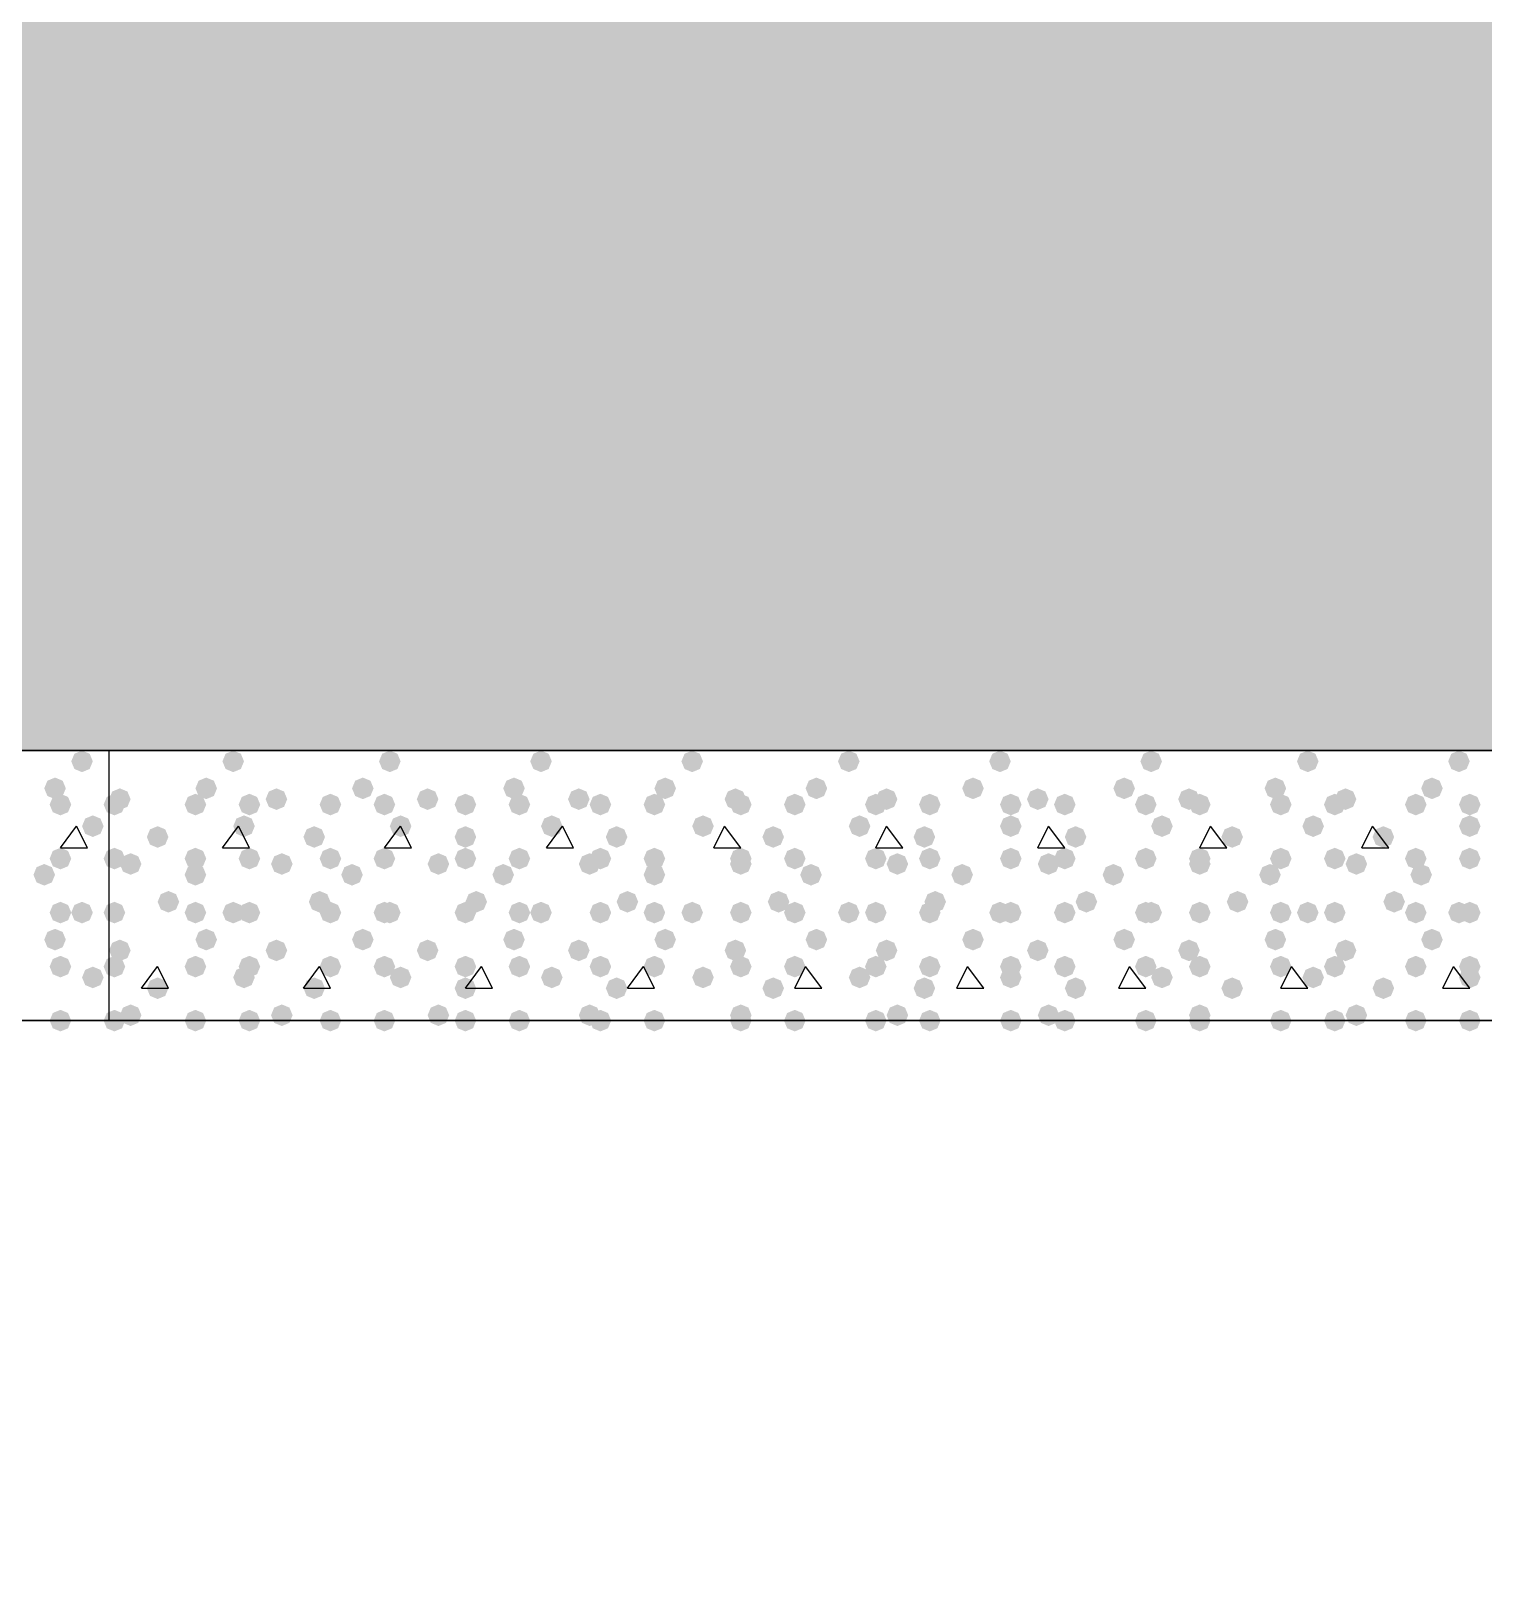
# Model space of a CAD drawing. Header units: millimetres. Extents: x 0 to 420, y 0 to 297.
# Drawn here: x 90.36 to 101.75, y 143.83 to 155.88 of the extents above; entities that cross this region are included whole.
import ezdxf

# ---------------------------------------------------------------- set-up
doc = ezdxf.new("R2010")
doc.units = ezdxf.units.MM
doc.layers.get('0').update_dxf_attribs({"linetype": 'CONTINUOUS'})

msp = doc.modelspace()

# ---------------------------------------------------------------- hatches: boundary and pattern name
at = {"true_color": 0x000008}
h = msp.add_hatch(color=0, dxfattribs=at)
h.paths.add_polyline_path([(379.518333, 162.263667), (33.401, 162.263667), (379.518333, 150.241)], flags=0)
h.paths.add_polyline_path([(33.401, 162.263667), (379.518333, 150.241), (33.401, 150.241)], flags=0)
at = {"true_color": 0x000007}
for points in [[(90.847333, 150.156333), (90.822463, 150.096537), (90.762667, 150.071667), (90.702871, 150.096537), (90.678, 150.156333), (90.702871, 150.216129), (90.762667, 150.241), (90.822462, 150.216129)], [(90.635667, 149.944667), (90.610796, 149.884871), (90.551, 149.86), (90.491204, 149.884871), (90.466333, 149.944667), (90.491204, 150.004462), (90.551, 150.029333), (90.610796, 150.004463)], [(90.678, 149.817667), (90.653129, 149.757871), (90.593333, 149.733), (90.533537, 149.757871), (90.508667, 149.817667), (90.533537, 149.877462), (90.593333, 149.902333), (90.653129, 149.877463)], [(90.932, 149.648333), (90.907129, 149.588537), (90.847333, 149.563667), (90.787538, 149.588537), (90.762667, 149.648333), (90.787537, 149.708129), (90.847333, 149.733), (90.907129, 149.708129)], [(90.678, 149.394333), (90.653129, 149.334537), (90.593333, 149.309667), (90.533537, 149.334537), (90.508667, 149.394333), (90.533537, 149.454129), (90.593333, 149.479), (90.653129, 149.454129)], [(90.551, 149.267333), (90.526129, 149.207537), (90.466333, 149.182667), (90.406537, 149.207537), (90.381667, 149.267333), (90.406537, 149.327129), (90.466333, 149.352), (90.526129, 149.327129)], [(90.678, 148.971), (90.653129, 148.911204), (90.593333, 148.886333), (90.533537, 148.911204), (90.508667, 148.971), (90.533537, 149.030796), (90.593333, 149.055667), (90.653129, 149.030796)], [(90.847333, 148.971), (90.822463, 148.911204), (90.762667, 148.886333), (90.702871, 148.911204), (90.678, 148.971), (90.702871, 149.030796), (90.762667, 149.055667), (90.822462, 149.030796)], [(90.635667, 148.759333), (90.610796, 148.699537), (90.551, 148.674667), (90.491204, 148.699537), (90.466333, 148.759333), (90.491204, 148.819129), (90.551, 148.844), (90.610796, 148.819129)], [(90.678, 148.547667), (90.653129, 148.487871), (90.593333, 148.463), (90.533537, 148.487871), (90.508667, 148.547667), (90.533537, 148.607462), (90.593333, 148.632333), (90.653129, 148.607463)], [(90.932, 148.463), (90.907129, 148.403204), (90.847333, 148.378333), (90.787538, 148.403204), (90.762667, 148.463), (90.787537, 148.522796), (90.847333, 148.547667), (90.907129, 148.522796)], [(90.678, 148.124333), (90.653129, 148.064537), (90.593333, 148.039667), (90.533537, 148.064537), (90.508667, 148.124333), (90.533537, 148.184129), (90.593333, 148.209), (90.653129, 148.184129)]]:
    msp.add_hatch(color=0, dxfattribs=at).paths.add_polyline_path(points, flags=0)
at = {"true_color": 0x000008}
for points in [[(92.032667, 150.156333), (92.007796, 150.096537), (91.948, 150.071667), (91.888204, 150.096537), (91.863333, 150.156333), (91.888204, 150.216129), (91.948, 150.241), (92.007796, 150.216129)], [(93.260333, 150.156333), (93.235463, 150.096537), (93.175667, 150.071667), (93.115871, 150.096537), (93.091, 150.156333), (93.115871, 150.216129), (93.175667, 150.241), (93.235462, 150.216129)], [(94.445667, 150.156333), (94.420796, 150.096537), (94.361, 150.071667), (94.301204, 150.096537), (94.276333, 150.156333), (94.301204, 150.216129), (94.361, 150.241), (94.420796, 150.216129)], [(95.631, 150.156333), (95.606129, 150.096537), (95.546333, 150.071667), (95.486537, 150.096537), (95.461667, 150.156333), (95.486537, 150.216129), (95.546333, 150.241), (95.606129, 150.216129)], [(96.858667, 150.156333), (96.833796, 150.096537), (96.774, 150.071667), (96.714204, 150.096537), (96.689333, 150.156333), (96.714204, 150.216129), (96.774, 150.241), (96.833796, 150.216129)], [(98.044, 150.156333), (98.019129, 150.096537), (97.959333, 150.071667), (97.899538, 150.096537), (97.874667, 150.156333), (97.899537, 150.216129), (97.959333, 150.241), (98.019129, 150.216129)], [(99.229333, 150.156333), (99.204462, 150.096537), (99.144667, 150.071667), (99.084871, 150.096537), (99.06, 150.156333), (99.084871, 150.216129), (99.144667, 150.241), (99.204462, 150.216129)], [(100.457, 150.156333), (100.432129, 150.096537), (100.372333, 150.071667), (100.312538, 150.096537), (100.287667, 150.156333), (100.312537, 150.216129), (100.372333, 150.241), (100.432129, 150.216129)], [(101.642333, 150.156333), (101.617463, 150.096537), (101.557667, 150.071667), (101.497871, 150.096537), (101.473, 150.156333), (101.497871, 150.216129), (101.557667, 150.241), (101.617462, 150.216129)], [(91.821, 149.944667), (91.796129, 149.884871), (91.736333, 149.86), (91.676537, 149.884871), (91.651667, 149.944667), (91.676537, 150.004462), (91.736333, 150.029333), (91.796129, 150.004463)], [(93.048667, 149.944667), (93.023796, 149.884871), (92.964, 149.86), (92.904204, 149.884871), (92.879333, 149.944667), (92.904204, 150.004462), (92.964, 150.029333), (93.023796, 150.004463)], [(94.234, 149.944667), (94.209129, 149.884871), (94.149333, 149.86), (94.089538, 149.884871), (94.064667, 149.944667), (94.089537, 150.004462), (94.149333, 150.029333), (94.209129, 150.004463)], [(95.419333, 149.944667), (95.394462, 149.884871), (95.334667, 149.86), (95.274871, 149.884871), (95.25, 149.944667), (95.274871, 150.004462), (95.334667, 150.029333), (95.394462, 150.004463)], [(96.604667, 149.944667), (96.579796, 149.884871), (96.52, 149.86), (96.460204, 149.884871), (96.435333, 149.944667), (96.460204, 150.004462), (96.52, 150.029333), (96.579796, 150.004463)], [(97.832333, 149.944667), (97.807463, 149.884871), (97.747667, 149.86), (97.687871, 149.884871), (97.663, 149.944667), (97.687871, 150.004462), (97.747667, 150.029333), (97.807462, 150.004463)], [(99.017667, 149.944667), (98.992796, 149.884871), (98.933, 149.86), (98.873204, 149.884871), (98.848333, 149.944667), (98.873204, 150.004462), (98.933, 150.029333), (98.992796, 150.004463)], [(100.203, 149.944667), (100.178129, 149.884871), (100.118333, 149.86), (100.058538, 149.884871), (100.033667, 149.944667), (100.058537, 150.004462), (100.118333, 150.029333), (100.178129, 150.004463)], [(101.430667, 149.944667), (101.405796, 149.884871), (101.346, 149.86), (101.286204, 149.884871), (101.261333, 149.944667), (101.286204, 150.004462), (101.346, 150.029333), (101.405796, 150.004463)], [(91.101333, 149.817667), (91.076462, 149.757871), (91.016667, 149.733), (90.956871, 149.757871), (90.932, 149.817667), (90.956871, 149.877462), (91.016667, 149.902333), (91.076462, 149.877463)], [(91.143667, 149.86), (91.118796, 149.800204), (91.059, 149.775333), (90.999204, 149.800204), (90.974333, 149.86), (90.999204, 149.919796), (91.059, 149.944667), (91.118796, 149.919796)], [(91.736333, 149.817667), (91.711462, 149.757871), (91.651667, 149.733), (91.591871, 149.757871), (91.567, 149.817667), (91.591871, 149.877462), (91.651667, 149.902333), (91.711462, 149.877463)], [(92.159667, 149.817667), (92.134796, 149.757871), (92.075, 149.733), (92.015204, 149.757871), (91.990333, 149.817667), (92.015204, 149.877462), (92.075, 149.902333), (92.134796, 149.877463)], [(92.371333, 149.86), (92.346463, 149.800204), (92.286667, 149.775333), (92.226871, 149.800204), (92.202, 149.86), (92.226871, 149.919796), (92.286667, 149.944667), (92.346462, 149.919796)], [(92.794667, 149.817667), (92.769796, 149.757871), (92.71, 149.733), (92.650204, 149.757871), (92.625333, 149.817667), (92.650204, 149.877462), (92.71, 149.902333), (92.769796, 149.877463)], [(93.218, 149.817667), (93.193129, 149.757871), (93.133333, 149.733), (93.073538, 149.757871), (93.048667, 149.817667), (93.073537, 149.877462), (93.133333, 149.902333), (93.193129, 149.877463)], [(93.556667, 149.86), (93.531796, 149.800204), (93.472, 149.775333), (93.412204, 149.800204), (93.387333, 149.86), (93.412204, 149.919796), (93.472, 149.944667), (93.531796, 149.919796)], [(93.853, 149.817667), (93.828129, 149.757871), (93.768333, 149.733), (93.708537, 149.757871), (93.683667, 149.817667), (93.708537, 149.877462), (93.768333, 149.902333), (93.828129, 149.877463)], [(94.276333, 149.817667), (94.251463, 149.757871), (94.191667, 149.733), (94.131871, 149.757871), (94.107, 149.817667), (94.131871, 149.877462), (94.191667, 149.902333), (94.251462, 149.877463)], [(94.742, 149.86), (94.717129, 149.800204), (94.657333, 149.775333), (94.597538, 149.800204), (94.572667, 149.86), (94.597537, 149.919796), (94.657333, 149.944667), (94.717129, 149.919796)], [(94.911333, 149.817667), (94.886462, 149.757871), (94.826667, 149.733), (94.766871, 149.757871), (94.742, 149.817667), (94.766871, 149.877462), (94.826667, 149.902333), (94.886462, 149.877463)], [(95.334667, 149.817667), (95.309796, 149.757871), (95.25, 149.733), (95.190204, 149.757871), (95.165333, 149.817667), (95.190204, 149.877462), (95.25, 149.902333), (95.309796, 149.877463)], [(95.969667, 149.86), (95.944796, 149.800204), (95.885, 149.775333), (95.825204, 149.800204), (95.800333, 149.86), (95.825204, 149.919796), (95.885, 149.944667), (95.944796, 149.919796)], [(96.012, 149.817667), (95.987129, 149.757871), (95.927333, 149.733), (95.867538, 149.757871), (95.842667, 149.817667), (95.867537, 149.877462), (95.927333, 149.902333), (95.987129, 149.877463)], [(96.435333, 149.817667), (96.410463, 149.757871), (96.350667, 149.733), (96.290871, 149.757871), (96.266, 149.817667), (96.290871, 149.877462), (96.350667, 149.902333), (96.410462, 149.877463)], [(97.070333, 149.817667), (97.045463, 149.757871), (96.985667, 149.733), (96.925871, 149.757871), (96.901, 149.817667), (96.925871, 149.877462), (96.985667, 149.902333), (97.045462, 149.877463)], [(97.155, 149.86), (97.130129, 149.800204), (97.070333, 149.775333), (97.010538, 149.800204), (96.985667, 149.86), (97.010537, 149.919796), (97.070333, 149.944667), (97.130129, 149.919796)], [(97.493667, 149.817667), (97.468796, 149.757871), (97.409, 149.733), (97.349204, 149.757871), (97.324333, 149.817667), (97.349204, 149.877462), (97.409, 149.902333), (97.468796, 149.877463)], [(98.128667, 149.817667), (98.103796, 149.757871), (98.044, 149.733), (97.984204, 149.757871), (97.959333, 149.817667), (97.984204, 149.877462), (98.044, 149.902333), (98.103796, 149.877463)], [(98.340333, 149.86), (98.315463, 149.800204), (98.255667, 149.775333), (98.195871, 149.800204), (98.171, 149.86), (98.195871, 149.919796), (98.255667, 149.944667), (98.315462, 149.919796)], [(98.552, 149.817667), (98.527129, 149.757871), (98.467333, 149.733), (98.407538, 149.757871), (98.382667, 149.817667), (98.407537, 149.877462), (98.467333, 149.902333), (98.527129, 149.877463)], [(99.187, 149.817667), (99.162129, 149.757871), (99.102333, 149.733), (99.042538, 149.757871), (99.017667, 149.817667), (99.042537, 149.877462), (99.102333, 149.902333), (99.162129, 149.877463)], [(99.525667, 149.86), (99.500796, 149.800204), (99.441, 149.775333), (99.381204, 149.800204), (99.356333, 149.86), (99.381204, 149.919796), (99.441, 149.944667), (99.500796, 149.919796)], [(99.610333, 149.817667), (99.585463, 149.757871), (99.525667, 149.733), (99.465871, 149.757871), (99.441, 149.817667), (99.465871, 149.877462), (99.525667, 149.902333), (99.585462, 149.877463)], [(100.245333, 149.817667), (100.220463, 149.757871), (100.160667, 149.733), (100.100871, 149.757871), (100.076, 149.817667), (100.100871, 149.877462), (100.160667, 149.902333), (100.220462, 149.877463)], [(100.668667, 149.817667), (100.643796, 149.757871), (100.584, 149.733), (100.524204, 149.757871), (100.499333, 149.817667), (100.524204, 149.877462), (100.584, 149.902333), (100.643796, 149.877463)], [(100.753333, 149.86), (100.728463, 149.800204), (100.668667, 149.775333), (100.608871, 149.800204), (100.584, 149.86), (100.608871, 149.919796), (100.668667, 149.944667), (100.728462, 149.919796)], [(101.303667, 149.817667), (101.278796, 149.757871), (101.219, 149.733), (101.159204, 149.757871), (101.134333, 149.817667), (101.159204, 149.877462), (101.219, 149.902333), (101.278796, 149.877463)], [(101.727, 149.817667), (101.702129, 149.757871), (101.642333, 149.733), (101.582538, 149.757871), (101.557667, 149.817667), (101.582537, 149.877462), (101.642333, 149.902333), (101.702129, 149.877463)], [(92.117333, 149.648333), (92.092463, 149.588537), (92.032667, 149.563667), (91.972871, 149.588537), (91.948, 149.648333), (91.972871, 149.708129), (92.032667, 149.733), (92.092462, 149.708129)], [(93.345, 149.648333), (93.320129, 149.588537), (93.260333, 149.563667), (93.200538, 149.588537), (93.175667, 149.648333), (93.200537, 149.708129), (93.260333, 149.733), (93.320129, 149.708129)], [(94.530333, 149.648333), (94.505463, 149.588537), (94.445667, 149.563667), (94.385871, 149.588537), (94.361, 149.648333), (94.385871, 149.708129), (94.445667, 149.733), (94.505462, 149.708129)], [(95.715667, 149.648333), (95.690796, 149.588537), (95.631, 149.563667), (95.571204, 149.588537), (95.546333, 149.648333), (95.571204, 149.708129), (95.631, 149.733), (95.690796, 149.708129)], [(96.943333, 149.648333), (96.918463, 149.588537), (96.858667, 149.563667), (96.798871, 149.588537), (96.774, 149.648333), (96.798871, 149.708129), (96.858667, 149.733), (96.918462, 149.708129)], [(98.128667, 149.648333), (98.103796, 149.588537), (98.044, 149.563667), (97.984204, 149.588537), (97.959333, 149.648333), (97.984204, 149.708129), (98.044, 149.733), (98.103796, 149.708129)], [(99.314, 149.648333), (99.289129, 149.588537), (99.229333, 149.563667), (99.169538, 149.588537), (99.144667, 149.648333), (99.169537, 149.708129), (99.229333, 149.733), (99.289129, 149.708129)], [(100.499333, 149.648333), (100.474462, 149.588537), (100.414667, 149.563667), (100.354871, 149.588537), (100.33, 149.648333), (100.354871, 149.708129), (100.414667, 149.733), (100.474462, 149.708129)], [(101.727, 149.648333), (101.702129, 149.588537), (101.642333, 149.563667), (101.582538, 149.588537), (101.557667, 149.648333), (101.582537, 149.708129), (101.642333, 149.733), (101.702129, 149.708129)], [(91.44, 149.563667), (91.415129, 149.503871), (91.355333, 149.479), (91.295538, 149.503871), (91.270667, 149.563667), (91.295537, 149.623462), (91.355333, 149.648333), (91.415129, 149.623463)], [(92.667667, 149.563667), (92.642796, 149.503871), (92.583, 149.479), (92.523204, 149.503871), (92.498333, 149.563667), (92.523204, 149.623462), (92.583, 149.648333), (92.642796, 149.623463)], [(93.853, 149.563667), (93.828129, 149.503871), (93.768333, 149.479), (93.708537, 149.503871), (93.683667, 149.563667), (93.708537, 149.623462), (93.768333, 149.648333), (93.828129, 149.623463)], [(95.038333, 149.563667), (95.013463, 149.503871), (94.953667, 149.479), (94.893871, 149.503871), (94.869, 149.563667), (94.893871, 149.623462), (94.953667, 149.648333), (95.013462, 149.623463)], [(96.266, 149.563667), (96.241129, 149.503871), (96.181333, 149.479), (96.121537, 149.503871), (96.096667, 149.563667), (96.121537, 149.623462), (96.181333, 149.648333), (96.241129, 149.623463)], [(97.451333, 149.563667), (97.426463, 149.503871), (97.366667, 149.479), (97.306871, 149.503871), (97.282, 149.563667), (97.306871, 149.623462), (97.366667, 149.648333), (97.426462, 149.623463)], [(98.636667, 149.563667), (98.611796, 149.503871), (98.552, 149.479), (98.492204, 149.503871), (98.467333, 149.563667), (98.492204, 149.623462), (98.552, 149.648333), (98.611796, 149.623463)], [(99.864333, 149.563667), (99.839462, 149.503871), (99.779667, 149.479), (99.719871, 149.503871), (99.695, 149.563667), (99.719871, 149.623462), (99.779667, 149.648333), (99.839462, 149.623463)], [(101.049667, 149.563667), (101.024796, 149.503871), (100.965, 149.479), (100.905204, 149.503871), (100.880333, 149.563667), (100.905204, 149.623462), (100.965, 149.648333), (101.024796, 149.623463)], [(91.101333, 149.394333), (91.076462, 149.334537), (91.016667, 149.309667), (90.956871, 149.334537), (90.932, 149.394333), (90.956871, 149.454129), (91.016667, 149.479), (91.076462, 149.454129)], [(91.228333, 149.352), (91.203463, 149.292204), (91.143667, 149.267333), (91.083871, 149.292204), (91.059, 149.352), (91.083871, 149.411796), (91.143667, 149.436667), (91.203462, 149.411796)], [(91.736333, 149.394333), (91.711462, 149.334537), (91.651667, 149.309667), (91.591871, 149.334537), (91.567, 149.394333), (91.591871, 149.454129), (91.651667, 149.479), (91.711462, 149.454129)], [(92.159667, 149.394333), (92.134796, 149.334537), (92.075, 149.309667), (92.015204, 149.334537), (91.990333, 149.394333), (92.015204, 149.454129), (92.075, 149.479), (92.134796, 149.454129)], [(92.413667, 149.352), (92.388796, 149.292204), (92.329, 149.267333), (92.269204, 149.292204), (92.244333, 149.352), (92.269204, 149.411796), (92.329, 149.436667), (92.388796, 149.411796)], [(92.794667, 149.394333), (92.769796, 149.334537), (92.71, 149.309667), (92.650204, 149.334537), (92.625333, 149.394333), (92.650204, 149.454129), (92.71, 149.479), (92.769796, 149.454129)], [(93.218, 149.394333), (93.193129, 149.334537), (93.133333, 149.309667), (93.073538, 149.334537), (93.048667, 149.394333), (93.073537, 149.454129), (93.133333, 149.479), (93.193129, 149.454129)], [(93.641333, 149.352), (93.616462, 149.292204), (93.556667, 149.267333), (93.496871, 149.292204), (93.472, 149.352), (93.496871, 149.411796), (93.556667, 149.436667), (93.616462, 149.411796)], [(93.853, 149.394333), (93.828129, 149.334537), (93.768333, 149.309667), (93.708537, 149.334537), (93.683667, 149.394333), (93.708537, 149.454129), (93.768333, 149.479), (93.828129, 149.454129)], [(94.276333, 149.394333), (94.251463, 149.334537), (94.191667, 149.309667), (94.131871, 149.334537), (94.107, 149.394333), (94.131871, 149.454129), (94.191667, 149.479), (94.251462, 149.454129)], [(94.826667, 149.352), (94.801796, 149.292204), (94.742, 149.267333), (94.682204, 149.292204), (94.657333, 149.352), (94.682204, 149.411796), (94.742, 149.436667), (94.801796, 149.411796)], [(94.911333, 149.394333), (94.886462, 149.334537), (94.826667, 149.309667), (94.766871, 149.334537), (94.742, 149.394333), (94.766871, 149.454129), (94.826667, 149.479), (94.886462, 149.454129)], [(95.334667, 149.394333), (95.309796, 149.334537), (95.25, 149.309667), (95.190204, 149.334537), (95.165333, 149.394333), (95.190204, 149.454129), (95.25, 149.479), (95.309796, 149.454129)], [(96.012, 149.394333), (95.987129, 149.334537), (95.927333, 149.309667), (95.867538, 149.334537), (95.842667, 149.394333), (95.867537, 149.454129), (95.927333, 149.479), (95.987129, 149.454129)], [(96.012, 149.352), (95.987129, 149.292204), (95.927333, 149.267333), (95.867538, 149.292204), (95.842667, 149.352), (95.867537, 149.411796), (95.927333, 149.436667), (95.987129, 149.411796)], [(96.435333, 149.394333), (96.410463, 149.334537), (96.350667, 149.309667), (96.290871, 149.334537), (96.266, 149.394333), (96.290871, 149.454129), (96.350667, 149.479), (96.410462, 149.454129)], [(97.070333, 149.394333), (97.045463, 149.334537), (96.985667, 149.309667), (96.925871, 149.334537), (96.901, 149.394333), (96.925871, 149.454129), (96.985667, 149.479), (97.045462, 149.454129)], [(97.239667, 149.352), (97.214796, 149.292204), (97.155, 149.267333), (97.095204, 149.292204), (97.070333, 149.352), (97.095204, 149.411796), (97.155, 149.436667), (97.214796, 149.411796)], [(97.493667, 149.394333), (97.468796, 149.334537), (97.409, 149.309667), (97.349204, 149.334537), (97.324333, 149.394333), (97.349204, 149.454129), (97.409, 149.479), (97.468796, 149.454129)], [(98.128667, 149.394333), (98.103796, 149.334537), (98.044, 149.309667), (97.984204, 149.334537), (97.959333, 149.394333), (97.984204, 149.454129), (98.044, 149.479), (98.103796, 149.454129)], [(98.425, 149.352), (98.400129, 149.292204), (98.340333, 149.267333), (98.280538, 149.292204), (98.255667, 149.352), (98.280537, 149.411796), (98.340333, 149.436667), (98.400129, 149.411796)], [(98.552, 149.394333), (98.527129, 149.334537), (98.467333, 149.309667), (98.407538, 149.334537), (98.382667, 149.394333), (98.407537, 149.454129), (98.467333, 149.479), (98.527129, 149.454129)], [(99.187, 149.394333), (99.162129, 149.334537), (99.102333, 149.309667), (99.042538, 149.334537), (99.017667, 149.394333), (99.042537, 149.454129), (99.102333, 149.479), (99.162129, 149.454129)], [(99.610333, 149.394333), (99.585463, 149.334537), (99.525667, 149.309667), (99.465871, 149.334537), (99.441, 149.394333), (99.465871, 149.454129), (99.525667, 149.479), (99.585462, 149.454129)], [(99.610333, 149.352), (99.585463, 149.292204), (99.525667, 149.267333), (99.465871, 149.292204), (99.441, 149.352), (99.465871, 149.411796), (99.525667, 149.436667), (99.585462, 149.411796)], [(100.245333, 149.394333), (100.220463, 149.334537), (100.160667, 149.309667), (100.100871, 149.334537), (100.076, 149.394333), (100.100871, 149.454129), (100.160667, 149.479), (100.220462, 149.454129)], [(100.668667, 149.394333), (100.643796, 149.334537), (100.584, 149.309667), (100.524204, 149.334537), (100.499333, 149.394333), (100.524204, 149.454129), (100.584, 149.479), (100.643796, 149.454129)], [(100.838, 149.352), (100.813129, 149.292204), (100.753333, 149.267333), (100.693537, 149.292204), (100.668667, 149.352), (100.693537, 149.411796), (100.753333, 149.436667), (100.813129, 149.411796)], [(101.303667, 149.394333), (101.278796, 149.334537), (101.219, 149.309667), (101.159204, 149.334537), (101.134333, 149.394333), (101.159204, 149.454129), (101.219, 149.479), (101.278796, 149.454129)], [(101.727, 149.394333), (101.702129, 149.334537), (101.642333, 149.309667), (101.582538, 149.334537), (101.557667, 149.394333), (101.582537, 149.454129), (101.642333, 149.479), (101.702129, 149.454129)], [(91.736333, 149.267333), (91.711462, 149.207537), (91.651667, 149.182667), (91.591871, 149.207537), (91.567, 149.267333), (91.591871, 149.327129), (91.651667, 149.352), (91.711462, 149.327129)], [(92.964, 149.267333), (92.939129, 149.207537), (92.879333, 149.182667), (92.819538, 149.207537), (92.794667, 149.267333), (92.819537, 149.327129), (92.879333, 149.352), (92.939129, 149.327129)], [(94.149333, 149.267333), (94.124462, 149.207537), (94.064667, 149.182667), (94.004871, 149.207537), (93.98, 149.267333), (94.004871, 149.327129), (94.064667, 149.352), (94.124462, 149.327129)], [(95.334667, 149.267333), (95.309796, 149.207537), (95.25, 149.182667), (95.190204, 149.207537), (95.165333, 149.267333), (95.190204, 149.327129), (95.25, 149.352), (95.309796, 149.327129)], [(96.562333, 149.267333), (96.537463, 149.207537), (96.477667, 149.182667), (96.417871, 149.207537), (96.393, 149.267333), (96.417871, 149.327129), (96.477667, 149.352), (96.537462, 149.327129)], [(97.747667, 149.267333), (97.722796, 149.207537), (97.663, 149.182667), (97.603204, 149.207537), (97.578333, 149.267333), (97.603204, 149.327129), (97.663, 149.352), (97.722796, 149.327129)], [(98.933, 149.267333), (98.908129, 149.207537), (98.848333, 149.182667), (98.788537, 149.207537), (98.763667, 149.267333), (98.788537, 149.327129), (98.848333, 149.352), (98.908129, 149.327129)], [(100.160667, 149.267333), (100.135796, 149.207537), (100.076, 149.182667), (100.016204, 149.207537), (99.991333, 149.267333), (100.016204, 149.327129), (100.076, 149.352), (100.135796, 149.327129)], [(101.346, 149.267333), (101.321129, 149.207537), (101.261333, 149.182667), (101.201537, 149.207537), (101.176667, 149.267333), (101.201537, 149.327129), (101.261333, 149.352), (101.321129, 149.327129)], [(91.101333, 148.971), (91.076462, 148.911204), (91.016667, 148.886333), (90.956871, 148.911204), (90.932, 148.971), (90.956871, 149.030796), (91.016667, 149.055667), (91.076462, 149.030796)], [(91.524667, 149.055667), (91.499796, 148.995871), (91.44, 148.971), (91.380204, 148.995871), (91.355333, 149.055667), (91.380204, 149.115462), (91.44, 149.140333), (91.499796, 149.115463)], [(91.736333, 148.971), (91.711462, 148.911204), (91.651667, 148.886333), (91.591871, 148.911204), (91.567, 148.971), (91.591871, 149.030796), (91.651667, 149.055667), (91.711462, 149.030796)], [(92.032667, 148.971), (92.007796, 148.911204), (91.948, 148.886333), (91.888204, 148.911204), (91.863333, 148.971), (91.888204, 149.030796), (91.948, 149.055667), (92.007796, 149.030796)], [(92.159667, 148.971), (92.134796, 148.911204), (92.075, 148.886333), (92.015204, 148.911204), (91.990333, 148.971), (92.015204, 149.030796), (92.075, 149.055667), (92.134796, 149.030796)], [(92.71, 149.055667), (92.685129, 148.995871), (92.625333, 148.971), (92.565538, 148.995871), (92.540667, 149.055667), (92.565537, 149.115462), (92.625333, 149.140333), (92.685129, 149.115463)], [(92.794667, 148.971), (92.769796, 148.911204), (92.71, 148.886333), (92.650204, 148.911204), (92.625333, 148.971), (92.650204, 149.030796), (92.71, 149.055667), (92.769796, 149.030796)], [(93.218, 148.971), (93.193129, 148.911204), (93.133333, 148.886333), (93.073538, 148.911204), (93.048667, 148.971), (93.073537, 149.030796), (93.133333, 149.055667), (93.193129, 149.030796)], [(93.260333, 148.971), (93.235463, 148.911204), (93.175667, 148.886333), (93.115871, 148.911204), (93.091, 148.971), (93.115871, 149.030796), (93.175667, 149.055667), (93.235462, 149.030796)], [(93.853, 148.971), (93.828129, 148.911204), (93.768333, 148.886333), (93.708537, 148.911204), (93.683667, 148.971), (93.708537, 149.030796), (93.768333, 149.055667), (93.828129, 149.030796)], [(93.937667, 149.055667), (93.912796, 148.995871), (93.853, 148.971), (93.793204, 148.995871), (93.768333, 149.055667), (93.793204, 149.115462), (93.853, 149.140333), (93.912796, 149.115463)], [(94.276333, 148.971), (94.251463, 148.911204), (94.191667, 148.886333), (94.131871, 148.911204), (94.107, 148.971), (94.131871, 149.030796), (94.191667, 149.055667), (94.251462, 149.030796)], [(94.445667, 148.971), (94.420796, 148.911204), (94.361, 148.886333), (94.301204, 148.911204), (94.276333, 148.971), (94.301204, 149.030796), (94.361, 149.055667), (94.420796, 149.030796)], [(94.911333, 148.971), (94.886462, 148.911204), (94.826667, 148.886333), (94.766871, 148.911204), (94.742, 148.971), (94.766871, 149.030796), (94.826667, 149.055667), (94.886462, 149.030796)], [(95.123, 149.055667), (95.098129, 148.995871), (95.038333, 148.971), (94.978537, 148.995871), (94.953667, 149.055667), (94.978537, 149.115462), (95.038333, 149.140333), (95.098129, 149.115463)], [(95.334667, 148.971), (95.309796, 148.911204), (95.25, 148.886333), (95.190204, 148.911204), (95.165333, 148.971), (95.190204, 149.030796), (95.25, 149.055667), (95.309796, 149.030796)], [(95.631, 148.971), (95.606129, 148.911204), (95.546333, 148.886333), (95.486537, 148.911204), (95.461667, 148.971), (95.486537, 149.030796), (95.546333, 149.055667), (95.606129, 149.030796)], [(96.012, 148.971), (95.987129, 148.911204), (95.927333, 148.886333), (95.867538, 148.911204), (95.842667, 148.971), (95.867537, 149.030796), (95.927333, 149.055667), (95.987129, 149.030796)], [(96.308333, 149.055667), (96.283463, 148.995871), (96.223667, 148.971), (96.163871, 148.995871), (96.139, 149.055667), (96.163871, 149.115462), (96.223667, 149.140333), (96.283462, 149.115463)], [(96.435333, 148.971), (96.410463, 148.911204), (96.350667, 148.886333), (96.290871, 148.911204), (96.266, 148.971), (96.290871, 149.030796), (96.350667, 149.055667), (96.410462, 149.030796)], [(96.858667, 148.971), (96.833796, 148.911204), (96.774, 148.886333), (96.714204, 148.911204), (96.689333, 148.971), (96.714204, 149.030796), (96.774, 149.055667), (96.833796, 149.030796)], [(97.070333, 148.971), (97.045463, 148.911204), (96.985667, 148.886333), (96.925871, 148.911204), (96.901, 148.971), (96.925871, 149.030796), (96.985667, 149.055667), (97.045462, 149.030796)], [(97.493667, 148.971), (97.468796, 148.911204), (97.409, 148.886333), (97.349204, 148.911204), (97.324333, 148.971), (97.349204, 149.030796), (97.409, 149.055667), (97.468796, 149.030796)], [(97.536, 149.055667), (97.511129, 148.995871), (97.451333, 148.971), (97.391537, 148.995871), (97.366667, 149.055667), (97.391537, 149.115462), (97.451333, 149.140333), (97.511129, 149.115463)], [(98.044, 148.971), (98.019129, 148.911204), (97.959333, 148.886333), (97.899538, 148.911204), (97.874667, 148.971), (97.899537, 149.030796), (97.959333, 149.055667), (98.019129, 149.030796)], [(98.128667, 148.971), (98.103796, 148.911204), (98.044, 148.886333), (97.984204, 148.911204), (97.959333, 148.971), (97.984204, 149.030796), (98.044, 149.055667), (98.103796, 149.030796)], [(98.552, 148.971), (98.527129, 148.911204), (98.467333, 148.886333), (98.407538, 148.911204), (98.382667, 148.971), (98.407537, 149.030796), (98.467333, 149.055667), (98.527129, 149.030796)], [(98.721333, 149.055667), (98.696462, 148.995871), (98.636667, 148.971), (98.576871, 148.995871), (98.552, 149.055667), (98.576871, 149.115462), (98.636667, 149.140333), (98.696462, 149.115463)], [(99.187, 148.971), (99.162129, 148.911204), (99.102333, 148.886333), (99.042538, 148.911204), (99.017667, 148.971), (99.042537, 149.030796), (99.102333, 149.055667), (99.162129, 149.030796)], [(99.229333, 148.971), (99.204462, 148.911204), (99.144667, 148.886333), (99.084871, 148.911204), (99.06, 148.971), (99.084871, 149.030796), (99.144667, 149.055667), (99.204462, 149.030796)], [(99.610333, 148.971), (99.585463, 148.911204), (99.525667, 148.886333), (99.465871, 148.911204), (99.441, 148.971), (99.465871, 149.030796), (99.525667, 149.055667), (99.585462, 149.030796)], [(99.906667, 149.055667), (99.881796, 148.995871), (99.822, 148.971), (99.762204, 148.995871), (99.737333, 149.055667), (99.762204, 149.115462), (99.822, 149.140333), (99.881796, 149.115463)], [(100.245333, 148.971), (100.220463, 148.911204), (100.160667, 148.886333), (100.100871, 148.911204), (100.076, 148.971), (100.100871, 149.030796), (100.160667, 149.055667), (100.220462, 149.030796)], [(100.457, 148.971), (100.432129, 148.911204), (100.372333, 148.886333), (100.312538, 148.911204), (100.287667, 148.971), (100.312537, 149.030796), (100.372333, 149.055667), (100.432129, 149.030796)], [(100.668667, 148.971), (100.643796, 148.911204), (100.584, 148.886333), (100.524204, 148.911204), (100.499333, 148.971), (100.524204, 149.030796), (100.584, 149.055667), (100.643796, 149.030796)], [(101.134333, 149.055667), (101.109462, 148.995871), (101.049667, 148.971), (100.989871, 148.995871), (100.965, 149.055667), (100.989871, 149.115462), (101.049667, 149.140333), (101.109462, 149.115463)], [(101.303667, 148.971), (101.278796, 148.911204), (101.219, 148.886333), (101.159204, 148.911204), (101.134333, 148.971), (101.159204, 149.030796), (101.219, 149.055667), (101.278796, 149.030796)], [(101.642333, 148.971), (101.617463, 148.911204), (101.557667, 148.886333), (101.497871, 148.911204), (101.473, 148.971), (101.497871, 149.030796), (101.557667, 149.055667), (101.617462, 149.030796)], [(101.727, 148.971), (101.702129, 148.911204), (101.642333, 148.886333), (101.582538, 148.911204), (101.557667, 148.971), (101.582537, 149.030796), (101.642333, 149.055667), (101.702129, 149.030796)], [(91.821, 148.759333), (91.796129, 148.699537), (91.736333, 148.674667), (91.676537, 148.699537), (91.651667, 148.759333), (91.676537, 148.819129), (91.736333, 148.844), (91.796129, 148.819129)], [(93.048667, 148.759333), (93.023796, 148.699537), (92.964, 148.674667), (92.904204, 148.699537), (92.879333, 148.759333), (92.904204, 148.819129), (92.964, 148.844), (93.023796, 148.819129)], [(94.234, 148.759333), (94.209129, 148.699537), (94.149333, 148.674667), (94.089538, 148.699537), (94.064667, 148.759333), (94.089537, 148.819129), (94.149333, 148.844), (94.209129, 148.819129)], [(95.419333, 148.759333), (95.394462, 148.699537), (95.334667, 148.674667), (95.274871, 148.699537), (95.25, 148.759333), (95.274871, 148.819129), (95.334667, 148.844), (95.394462, 148.819129)], [(96.604667, 148.759333), (96.579796, 148.699537), (96.52, 148.674667), (96.460204, 148.699537), (96.435333, 148.759333), (96.460204, 148.819129), (96.52, 148.844), (96.579796, 148.819129)], [(97.832333, 148.759333), (97.807463, 148.699537), (97.747667, 148.674667), (97.687871, 148.699537), (97.663, 148.759333), (97.687871, 148.819129), (97.747667, 148.844), (97.807462, 148.819129)], [(99.017667, 148.759333), (98.992796, 148.699537), (98.933, 148.674667), (98.873204, 148.699537), (98.848333, 148.759333), (98.873204, 148.819129), (98.933, 148.844), (98.992796, 148.819129)], [(100.203, 148.759333), (100.178129, 148.699537), (100.118333, 148.674667), (100.058538, 148.699537), (100.033667, 148.759333), (100.058537, 148.819129), (100.118333, 148.844), (100.178129, 148.819129)], [(101.430667, 148.759333), (101.405796, 148.699537), (101.346, 148.674667), (101.286204, 148.699537), (101.261333, 148.759333), (101.286204, 148.819129), (101.346, 148.844), (101.405796, 148.819129)], [(91.143667, 148.674667), (91.118796, 148.614871), (91.059, 148.59), (90.999204, 148.614871), (90.974333, 148.674667), (90.999204, 148.734462), (91.059, 148.759333), (91.118796, 148.734463)], [(92.371333, 148.674667), (92.346463, 148.614871), (92.286667, 148.59), (92.226871, 148.614871), (92.202, 148.674667), (92.226871, 148.734462), (92.286667, 148.759333), (92.346462, 148.734463)], [(93.556667, 148.674667), (93.531796, 148.614871), (93.472, 148.59), (93.412204, 148.614871), (93.387333, 148.674667), (93.412204, 148.734462), (93.472, 148.759333), (93.531796, 148.734463)], [(94.742, 148.674667), (94.717129, 148.614871), (94.657333, 148.59), (94.597538, 148.614871), (94.572667, 148.674667), (94.597537, 148.734462), (94.657333, 148.759333), (94.717129, 148.734463)], [(95.969667, 148.674667), (95.944796, 148.614871), (95.885, 148.59), (95.825204, 148.614871), (95.800333, 148.674667), (95.825204, 148.734462), (95.885, 148.759333), (95.944796, 148.734463)], [(97.155, 148.674667), (97.130129, 148.614871), (97.070333, 148.59), (97.010538, 148.614871), (96.985667, 148.674667), (97.010537, 148.734462), (97.070333, 148.759333), (97.130129, 148.734463)], [(98.340333, 148.674667), (98.315463, 148.614871), (98.255667, 148.59), (98.195871, 148.614871), (98.171, 148.674667), (98.195871, 148.734462), (98.255667, 148.759333), (98.315462, 148.734463)], [(99.525667, 148.674667), (99.500796, 148.614871), (99.441, 148.59), (99.381204, 148.614871), (99.356333, 148.674667), (99.381204, 148.734462), (99.441, 148.759333), (99.500796, 148.734463)], [(100.753333, 148.674667), (100.728463, 148.614871), (100.668667, 148.59), (100.608871, 148.614871), (100.584, 148.674667), (100.608871, 148.734462), (100.668667, 148.759333), (100.728462, 148.734463)], [(91.101333, 148.547667), (91.076462, 148.487871), (91.016667, 148.463), (90.956871, 148.487871), (90.932, 148.547667), (90.956871, 148.607462), (91.016667, 148.632333), (91.076462, 148.607463)], [(91.736333, 148.547667), (91.711462, 148.487871), (91.651667, 148.463), (91.591871, 148.487871), (91.567, 148.547667), (91.591871, 148.607462), (91.651667, 148.632333), (91.711462, 148.607463)], [(92.159667, 148.547667), (92.134796, 148.487871), (92.075, 148.463), (92.015204, 148.487871), (91.990333, 148.547667), (92.015204, 148.607462), (92.075, 148.632333), (92.134796, 148.607463)], [(92.794667, 148.547667), (92.769796, 148.487871), (92.71, 148.463), (92.650204, 148.487871), (92.625333, 148.547667), (92.650204, 148.607462), (92.71, 148.632333), (92.769796, 148.607463)], [(93.218, 148.547667), (93.193129, 148.487871), (93.133333, 148.463), (93.073538, 148.487871), (93.048667, 148.547667), (93.073537, 148.607462), (93.133333, 148.632333), (93.193129, 148.607463)], [(93.853, 148.547667), (93.828129, 148.487871), (93.768333, 148.463), (93.708537, 148.487871), (93.683667, 148.547667), (93.708537, 148.607462), (93.768333, 148.632333), (93.828129, 148.607463)], [(94.276333, 148.547667), (94.251463, 148.487871), (94.191667, 148.463), (94.131871, 148.487871), (94.107, 148.547667), (94.131871, 148.607462), (94.191667, 148.632333), (94.251462, 148.607463)], [(94.911333, 148.547667), (94.886462, 148.487871), (94.826667, 148.463), (94.766871, 148.487871), (94.742, 148.547667), (94.766871, 148.607462), (94.826667, 148.632333), (94.886462, 148.607463)], [(95.334667, 148.547667), (95.309796, 148.487871), (95.25, 148.463), (95.190204, 148.487871), (95.165333, 148.547667), (95.190204, 148.607462), (95.25, 148.632333), (95.309796, 148.607463)], [(96.012, 148.547667), (95.987129, 148.487871), (95.927333, 148.463), (95.867538, 148.487871), (95.842667, 148.547667), (95.867537, 148.607462), (95.927333, 148.632333), (95.987129, 148.607463)], [(96.435333, 148.547667), (96.410463, 148.487871), (96.350667, 148.463), (96.290871, 148.487871), (96.266, 148.547667), (96.290871, 148.607462), (96.350667, 148.632333), (96.410462, 148.607463)], [(97.070333, 148.547667), (97.045463, 148.487871), (96.985667, 148.463), (96.925871, 148.487871), (96.901, 148.547667), (96.925871, 148.607462), (96.985667, 148.632333), (97.045462, 148.607463)], [(97.493667, 148.547667), (97.468796, 148.487871), (97.409, 148.463), (97.349204, 148.487871), (97.324333, 148.547667), (97.349204, 148.607462), (97.409, 148.632333), (97.468796, 148.607463)], [(98.128667, 148.547667), (98.103796, 148.487871), (98.044, 148.463), (97.984204, 148.487871), (97.959333, 148.547667), (97.984204, 148.607462), (98.044, 148.632333), (98.103796, 148.607463)], [(98.552, 148.547667), (98.527129, 148.487871), (98.467333, 148.463), (98.407538, 148.487871), (98.382667, 148.547667), (98.407537, 148.607462), (98.467333, 148.632333), (98.527129, 148.607463)], [(99.187, 148.547667), (99.162129, 148.487871), (99.102333, 148.463), (99.042538, 148.487871), (99.017667, 148.547667), (99.042537, 148.607462), (99.102333, 148.632333), (99.162129, 148.607463)], [(99.610333, 148.547667), (99.585463, 148.487871), (99.525667, 148.463), (99.465871, 148.487871), (99.441, 148.547667), (99.465871, 148.607462), (99.525667, 148.632333), (99.585462, 148.607463)], [(100.245333, 148.547667), (100.220463, 148.487871), (100.160667, 148.463), (100.100871, 148.487871), (100.076, 148.547667), (100.100871, 148.607462), (100.160667, 148.632333), (100.220462, 148.607463)], [(100.668667, 148.547667), (100.643796, 148.487871), (100.584, 148.463), (100.524204, 148.487871), (100.499333, 148.547667), (100.524204, 148.607462), (100.584, 148.632333), (100.643796, 148.607463)], [(101.303667, 148.547667), (101.278796, 148.487871), (101.219, 148.463), (101.159204, 148.487871), (101.134333, 148.547667), (101.159204, 148.607462), (101.219, 148.632333), (101.278796, 148.607463)], [(101.727, 148.547667), (101.702129, 148.487871), (101.642333, 148.463), (101.582538, 148.487871), (101.557667, 148.547667), (101.582537, 148.607462), (101.642333, 148.632333), (101.702129, 148.607463)], [(91.44, 148.378333), (91.415129, 148.318537), (91.355333, 148.293667), (91.295538, 148.318537), (91.270667, 148.378333), (91.295537, 148.438129), (91.355333, 148.463), (91.415129, 148.438129)], [(92.117333, 148.463), (92.092463, 148.403204), (92.032667, 148.378333), (91.972871, 148.403204), (91.948, 148.463), (91.972871, 148.522796), (92.032667, 148.547667), (92.092462, 148.522796)], [(92.667667, 148.378333), (92.642796, 148.318537), (92.583, 148.293667), (92.523204, 148.318537), (92.498333, 148.378333), (92.523204, 148.438129), (92.583, 148.463), (92.642796, 148.438129)], [(93.345, 148.463), (93.320129, 148.403204), (93.260333, 148.378333), (93.200538, 148.403204), (93.175667, 148.463), (93.200537, 148.522796), (93.260333, 148.547667), (93.320129, 148.522796)], [(93.853, 148.378333), (93.828129, 148.318537), (93.768333, 148.293667), (93.708537, 148.318537), (93.683667, 148.378333), (93.708537, 148.438129), (93.768333, 148.463), (93.828129, 148.438129)], [(94.530333, 148.463), (94.505463, 148.403204), (94.445667, 148.378333), (94.385871, 148.403204), (94.361, 148.463), (94.385871, 148.522796), (94.445667, 148.547667), (94.505462, 148.522796)], [(95.038333, 148.378333), (95.013463, 148.318537), (94.953667, 148.293667), (94.893871, 148.318537), (94.869, 148.378333), (94.893871, 148.438129), (94.953667, 148.463), (95.013462, 148.438129)], [(95.715667, 148.463), (95.690796, 148.403204), (95.631, 148.378333), (95.571204, 148.403204), (95.546333, 148.463), (95.571204, 148.522796), (95.631, 148.547667), (95.690796, 148.522796)], [(96.266, 148.378333), (96.241129, 148.318537), (96.181333, 148.293667), (96.121537, 148.318537), (96.096667, 148.378333), (96.121537, 148.438129), (96.181333, 148.463), (96.241129, 148.438129)], [(96.943333, 148.463), (96.918463, 148.403204), (96.858667, 148.378333), (96.798871, 148.403204), (96.774, 148.463), (96.798871, 148.522796), (96.858667, 148.547667), (96.918462, 148.522796)], [(97.451333, 148.378333), (97.426463, 148.318537), (97.366667, 148.293667), (97.306871, 148.318537), (97.282, 148.378333), (97.306871, 148.438129), (97.366667, 148.463), (97.426462, 148.438129)], [(98.128667, 148.463), (98.103796, 148.403204), (98.044, 148.378333), (97.984204, 148.403204), (97.959333, 148.463), (97.984204, 148.522796), (98.044, 148.547667), (98.103796, 148.522796)], [(98.636667, 148.378333), (98.611796, 148.318537), (98.552, 148.293667), (98.492204, 148.318537), (98.467333, 148.378333), (98.492204, 148.438129), (98.552, 148.463), (98.611796, 148.438129)], [(99.314, 148.463), (99.289129, 148.403204), (99.229333, 148.378333), (99.169538, 148.403204), (99.144667, 148.463), (99.169537, 148.522796), (99.229333, 148.547667), (99.289129, 148.522796)], [(99.864333, 148.378333), (99.839462, 148.318537), (99.779667, 148.293667), (99.719871, 148.318537), (99.695, 148.378333), (99.719871, 148.438129), (99.779667, 148.463), (99.839462, 148.438129)], [(100.499333, 148.463), (100.474462, 148.403204), (100.414667, 148.378333), (100.354871, 148.403204), (100.33, 148.463), (100.354871, 148.522796), (100.414667, 148.547667), (100.474462, 148.522796)], [(101.049667, 148.378333), (101.024796, 148.318537), (100.965, 148.293667), (100.905204, 148.318537), (100.880333, 148.378333), (100.905204, 148.438129), (100.965, 148.463), (101.024796, 148.438129)], [(101.727, 148.463), (101.702129, 148.403204), (101.642333, 148.378333), (101.582538, 148.403204), (101.557667, 148.463), (101.582537, 148.522796), (101.642333, 148.547667), (101.702129, 148.522796)], [(91.101333, 148.124333), (91.076462, 148.064537), (91.016667, 148.039667), (90.956871, 148.064537), (90.932, 148.124333), (90.956871, 148.184129), (91.016667, 148.209), (91.076462, 148.184129)], [(91.228333, 148.166667), (91.203463, 148.106871), (91.143667, 148.082), (91.083871, 148.106871), (91.059, 148.166667), (91.083871, 148.226462), (91.143667, 148.251333), (91.203462, 148.226463)], [(91.736333, 148.124333), (91.711462, 148.064537), (91.651667, 148.039667), (91.591871, 148.064537), (91.567, 148.124333), (91.591871, 148.184129), (91.651667, 148.209), (91.711462, 148.184129)], [(92.159667, 148.124333), (92.134796, 148.064537), (92.075, 148.039667), (92.015204, 148.064537), (91.990333, 148.124333), (92.015204, 148.184129), (92.075, 148.209), (92.134796, 148.184129)], [(92.413667, 148.166667), (92.388796, 148.106871), (92.329, 148.082), (92.269204, 148.106871), (92.244333, 148.166667), (92.269204, 148.226462), (92.329, 148.251333), (92.388796, 148.226463)], [(92.794667, 148.124333), (92.769796, 148.064537), (92.71, 148.039667), (92.650204, 148.064537), (92.625333, 148.124333), (92.650204, 148.184129), (92.71, 148.209), (92.769796, 148.184129)], [(93.218, 148.124333), (93.193129, 148.064537), (93.133333, 148.039667), (93.073538, 148.064537), (93.048667, 148.124333), (93.073537, 148.184129), (93.133333, 148.209), (93.193129, 148.184129)], [(93.641333, 148.166667), (93.616462, 148.106871), (93.556667, 148.082), (93.496871, 148.106871), (93.472, 148.166667), (93.496871, 148.226462), (93.556667, 148.251333), (93.616462, 148.226463)], [(93.853, 148.124333), (93.828129, 148.064537), (93.768333, 148.039667), (93.708537, 148.064537), (93.683667, 148.124333), (93.708537, 148.184129), (93.768333, 148.209), (93.828129, 148.184129)], [(94.276333, 148.124333), (94.251463, 148.064537), (94.191667, 148.039667), (94.131871, 148.064537), (94.107, 148.124333), (94.131871, 148.184129), (94.191667, 148.209), (94.251462, 148.184129)], [(94.826667, 148.166667), (94.801796, 148.106871), (94.742, 148.082), (94.682204, 148.106871), (94.657333, 148.166667), (94.682204, 148.226462), (94.742, 148.251333), (94.801796, 148.226463)], [(94.911333, 148.124333), (94.886462, 148.064537), (94.826667, 148.039667), (94.766871, 148.064537), (94.742, 148.124333), (94.766871, 148.184129), (94.826667, 148.209), (94.886462, 148.184129)], [(95.334667, 148.124333), (95.309796, 148.064537), (95.25, 148.039667), (95.190204, 148.064537), (95.165333, 148.124333), (95.190204, 148.184129), (95.25, 148.209), (95.309796, 148.184129)], [(96.012, 148.166667), (95.987129, 148.106871), (95.927333, 148.082), (95.867538, 148.106871), (95.842667, 148.166667), (95.867537, 148.226462), (95.927333, 148.251333), (95.987129, 148.226463)], [(96.012, 148.124333), (95.987129, 148.064537), (95.927333, 148.039667), (95.867538, 148.064537), (95.842667, 148.124333), (95.867537, 148.184129), (95.927333, 148.209), (95.987129, 148.184129)], [(96.435333, 148.124333), (96.410463, 148.064537), (96.350667, 148.039667), (96.290871, 148.064537), (96.266, 148.124333), (96.290871, 148.184129), (96.350667, 148.209), (96.410462, 148.184129)], [(97.070333, 148.124333), (97.045463, 148.064537), (96.985667, 148.039667), (96.925871, 148.064537), (96.901, 148.124333), (96.925871, 148.184129), (96.985667, 148.209), (97.045462, 148.184129)], [(97.239667, 148.166667), (97.214796, 148.106871), (97.155, 148.082), (97.095204, 148.106871), (97.070333, 148.166667), (97.095204, 148.226462), (97.155, 148.251333), (97.214796, 148.226463)], [(97.493667, 148.124333), (97.468796, 148.064537), (97.409, 148.039667), (97.349204, 148.064537), (97.324333, 148.124333), (97.349204, 148.184129), (97.409, 148.209), (97.468796, 148.184129)], [(98.128667, 148.124333), (98.103796, 148.064537), (98.044, 148.039667), (97.984204, 148.064537), (97.959333, 148.124333), (97.984204, 148.184129), (98.044, 148.209), (98.103796, 148.184129)], [(98.425, 148.166667), (98.400129, 148.106871), (98.340333, 148.082), (98.280538, 148.106871), (98.255667, 148.166667), (98.280537, 148.226462), (98.340333, 148.251333), (98.400129, 148.226463)], [(98.552, 148.124333), (98.527129, 148.064537), (98.467333, 148.039667), (98.407538, 148.064537), (98.382667, 148.124333), (98.407537, 148.184129), (98.467333, 148.209), (98.527129, 148.184129)], [(99.187, 148.124333), (99.162129, 148.064537), (99.102333, 148.039667), (99.042538, 148.064537), (99.017667, 148.124333), (99.042537, 148.184129), (99.102333, 148.209), (99.162129, 148.184129)], [(99.610333, 148.166667), (99.585463, 148.106871), (99.525667, 148.082), (99.465871, 148.106871), (99.441, 148.166667), (99.465871, 148.226462), (99.525667, 148.251333), (99.585462, 148.226463)], [(99.610333, 148.124333), (99.585463, 148.064537), (99.525667, 148.039667), (99.465871, 148.064537), (99.441, 148.124333), (99.465871, 148.184129), (99.525667, 148.209), (99.585462, 148.184129)], [(100.245333, 148.124333), (100.220463, 148.064537), (100.160667, 148.039667), (100.100871, 148.064537), (100.076, 148.124333), (100.100871, 148.184129), (100.160667, 148.209), (100.220462, 148.184129)], [(100.668667, 148.124333), (100.643796, 148.064537), (100.584, 148.039667), (100.524204, 148.064537), (100.499333, 148.124333), (100.524204, 148.184129), (100.584, 148.209), (100.643796, 148.184129)], [(100.838, 148.166667), (100.813129, 148.106871), (100.753333, 148.082), (100.693537, 148.106871), (100.668667, 148.166667), (100.693537, 148.226462), (100.753333, 148.251333), (100.813129, 148.226463)], [(101.303667, 148.124333), (101.278796, 148.064537), (101.219, 148.039667), (101.159204, 148.064537), (101.134333, 148.124333), (101.159204, 148.184129), (101.219, 148.209), (101.278796, 148.184129)], [(101.727, 148.124333), (101.702129, 148.064537), (101.642333, 148.039667), (101.582538, 148.064537), (101.557667, 148.124333), (101.582537, 148.184129), (101.642333, 148.209), (101.702129, 148.184129)]]:
    msp.add_hatch(color=0, dxfattribs=at).paths.add_polyline_path(points, flags=0)

# ---------------------------------------------------------------- linework, layer by layer
at = {"color": 0, "true_color": 0x000008}
msp.add_lwpolyline([(33.401, 162.263667), (379.518333, 150.241), (33.401, 150.241)], close=True, dxfattribs=at)
at = {"color": 0, "true_color": 0x000007}
for points in [[(32.342667, 126.915333), (32.342667, 150.241), (380.576667, 150.241), (380.576667, 126.915333), (218.101333, 126.915333), (218.101333, 105.748667), (194.775667, 105.748667), (194.775667, 126.915333)], [(32.342667, 126.915333), (32.342667, 150.241), (380.576667, 150.241), (380.576667, 126.915333), (218.101333, 126.915333), (218.101333, 105.748667), (194.775667, 105.748667), (194.775667, 126.915333)], [(88.857667, 150.241), (88.857667, 148.124333), (90.974333, 148.124333), (90.974333, 150.241)]]:
    msp.add_lwpolyline(points, close=True, dxfattribs=at)
for points in [[(110.024333, 150.241), (90.974333, 150.241)], [(90.593333, 149.479), (90.720333, 149.648333)], [(90.805, 149.479), (90.720333, 149.648333)], [(90.593333, 149.479), (90.805, 149.479)], [(90.974333, 148.124333), (110.024333, 148.124333)]]:
    msp.add_lwpolyline(points, dxfattribs=at)
at = {"color": 0, "true_color": 0x000008}
for points in [[(91.863333, 149.479), (91.990333, 149.648333)], [(92.075, 149.479), (91.990333, 149.648333)], [(93.133333, 149.479), (93.260333, 149.648333)], [(93.345, 149.479), (93.260333, 149.648333)], [(94.403333, 149.479), (94.530333, 149.648333)], [(94.615, 149.479), (94.530333, 149.648333)], [(95.715667, 149.479), (95.800333, 149.648333)], [(95.927333, 149.479), (95.800333, 149.648333)], [(96.985667, 149.479), (97.070333, 149.648333)], [(97.197333, 149.479), (97.070333, 149.648333)], [(98.255667, 149.479), (98.340333, 149.648333)], [(98.467333, 149.479), (98.340333, 149.648333)], [(99.525667, 149.479), (99.610333, 149.648333)], [(99.737333, 149.479), (99.610333, 149.648333)], [(100.795667, 149.479), (100.880333, 149.648333)], [(101.007333, 149.479), (100.880333, 149.648333)], [(91.863333, 149.479), (92.075, 149.479)], [(93.133333, 149.479), (93.345, 149.479)], [(94.403333, 149.479), (94.615, 149.479)], [(95.715667, 149.479), (95.927333, 149.479)], [(96.985667, 149.479), (97.197333, 149.479)], [(98.255667, 149.479), (98.467333, 149.479)], [(99.525667, 149.479), (99.737333, 149.479)], [(100.795667, 149.479), (101.007333, 149.479)], [(91.228333, 148.378333), (91.355333, 148.547667)], [(91.44, 148.378333), (91.355333, 148.547667)], [(92.498333, 148.378333), (92.625333, 148.547667)], [(92.71, 148.378333), (92.625333, 148.547667)], [(93.768333, 148.378333), (93.895333, 148.547667)], [(93.98, 148.378333), (93.895333, 148.547667)], [(95.038333, 148.378333), (95.165333, 148.547667)], [(95.25, 148.378333), (95.165333, 148.547667)], [(96.350667, 148.378333), (96.435333, 148.547667)], [(96.562333, 148.378333), (96.435333, 148.547667)], [(97.620667, 148.378333), (97.705333, 148.547667)], [(97.832333, 148.378333), (97.705333, 148.547667)], [(98.890667, 148.378333), (98.975333, 148.547667)], [(99.102333, 148.378333), (98.975333, 148.547667)], [(100.160667, 148.378333), (100.245333, 148.547667)], [(100.372333, 148.378333), (100.245333, 148.547667)], [(101.430667, 148.378333), (101.515333, 148.547667)], [(101.642333, 148.378333), (101.515333, 148.547667)], [(91.228333, 148.378333), (91.44, 148.378333)], [(92.498333, 148.378333), (92.71, 148.378333)], [(93.768333, 148.378333), (93.98, 148.378333)], [(95.038333, 148.378333), (95.25, 148.378333)], [(96.350667, 148.378333), (96.562333, 148.378333)], [(97.620667, 148.378333), (97.832333, 148.378333)], [(98.890667, 148.378333), (99.102333, 148.378333)], [(100.160667, 148.378333), (100.372333, 148.378333)], [(101.430667, 148.378333), (101.642333, 148.378333)]]:
    msp.add_lwpolyline(points, dxfattribs=at)
at = {"color": 0, "true_color": 0x0000fd}
msp.add_lwpolyline([(215.984667, 129.032), (378.46, 129.032), (378.46, 148.124333), (34.459333, 148.124333), (34.459333, 129.032), (196.934667, 129.032), (196.934667, 107.865333), (215.984667, 107.865333)], close=True, dxfattribs=at)

doc.saveas('drawing.dxf')
